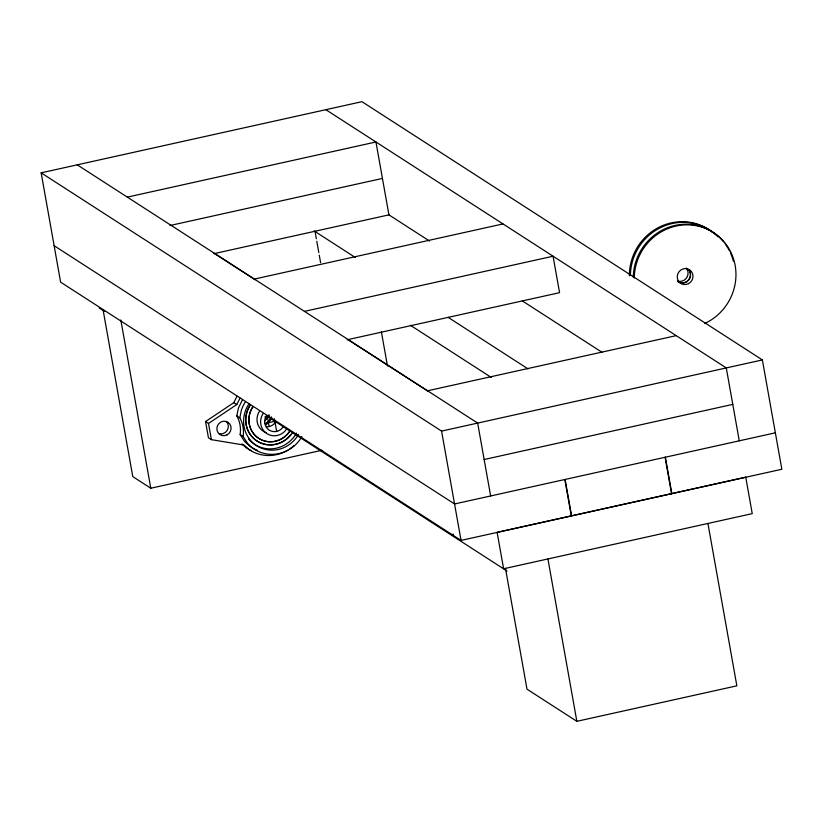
<?xml version="1.0" encoding="UTF-8"?>
<svg xmlns="http://www.w3.org/2000/svg" width="823" height="823" viewBox="0 0 823 823"><rect width="100%" height="100%" fill="white"/><g stroke="black" fill="none" stroke-linecap="round" stroke-linejoin="round"><path stroke-width="1.23" d="M250.912 447.023L244.421 441.272L240.141 434.585A29.875 28.651 -57.2 0 0 236.808 415.872L238.475 407.869L242.497 399.783M301.897 436.663A34.617 33.187 -57.2 0 1 247.425 443.206L243.145 436.519A29.875 28.651 -57.2 0 0 239.812 417.806L241.478 409.803A34.617 33.187 -57.2 0 1 245.501 401.717M287.834 450.15A37.765 36.202 -57.2 0 1 249.163 449.646L243.989 445.048L211.388 439.657L208.435 437.743L205.555 421.551L233.825 402.653L237.034 396.202M211.388 439.657L208.507 423.454L236.777 404.556L239.987 398.106M564.825 479.511L571.316 515.949L461.045 540.413L60.624 282.166L41.15 172.84L361.955 101.682L762.376 359.929L781.85 469.254L571.604 515.887L565.113 479.449M127.318 197.129L375.946 141.978L388.929 214.865L213.99 253.649M170.011 225.512L382.438 178.426M254.369 279.069L502.997 223.928M304.448 311.372L553.077 256.22L559.568 292.669L347.172 339.776M264.841 416.994L267.341 416.438L269.152 426.561M264.831 423.506L274.851 421.283M427.579 390.781L676.208 335.64M103.029 309.582L132.781 476.61L150.794 488.234L321.958 450.263M41.15 172.84L441.57 431.087L762.376 359.929M484.15 459.522L732.779 404.381M775.359 432.816L454.553 503.964L54.133 245.717M505.466 568.333L526.998 689.17L576.851 721.318L736.852 685.826L707.924 523.459M325.867 109.685L726.287 367.932L739.27 440.819M388.497 214.587L429.513 241.036M522.327 300.909L602.199 352.419M314.314 231.047L355.32 257.496M448.144 317.359L528.006 368.869M410.379 325.26L491.331 377.469M77.239 164.826L477.659 423.084L490.642 495.96M214.062 253.278L255.068 279.727M347.892 339.59L427.754 391.11M99.244 308.018L104.634 311.495M266.446 415.852L506.999 570.997M233.825 402.653L236.777 404.556M236.808 415.872L239.812 417.806M240.141 434.585L243.145 436.519M205.555 421.551L208.507 423.454M241.9 443.906L246.211 447.733A37.765 36.202 -57.2 0 0 251.406 450.593M665.365 457.207L671.856 493.656M665.077 457.269L671.568 493.718M547.923 558.951L576.851 721.318M441.57 431.087L461.045 540.413M453.092 533.973L453.535 536.483M381.388 331.854L387.479 366.019M315.003 231.242L316.341 238.783M316.793 241.293L318.799 252.599M319.252 255.12L320.589 262.66M274.398 418.753L276.651 431.406M120.816 319.941L150.794 488.234M226.675 421.777A7.345 7.037 -57.2 0 1 218.815 433.577M293.77 445.768A37.765 36.202 -57.2 0 1 289.902 448.813M289.747 431.303A23.075 22.128 -57.2 0 1 258.556 438.227A23.075 22.128 -57.2 0 1 252.949 406.737M289.655 431.242A23.075 22.128 -57.2 0 1 258.463 438.165A23.075 22.128 -57.2 0 1 252.846 406.665M296.517 433.114A30.379 29.134 -57.2 0 1 248.567 439.101M286.558 429.102A14.68 14.084 -57.2 0 1 266.714 433.505A14.68 14.084 -57.2 0 1 263.144 413.465M283.215 426.87A10.493 10.061 -57.2 0 1 269.039 430.007A10.493 10.061 -57.2 0 1 266.487 415.697M275.705 422.024A10.493 10.061 -57.2 0 1 266.487 426.787M266.415 432.785A14.68 14.084 -57.2 0 1 259.543 411.14M298.512 434.4A30.379 29.134 -57.2 0 1 257.177 446.025A30.379 29.134 -57.2 0 1 248.875 403.97M292.278 433.001A26.254 25.174 -57.2 0 1 256.797 440.871A26.254 25.174 -57.2 0 1 250.418 405.039M290.684 434.688A26.254 25.174 -57.2 0 1 270.067 444.801M268.967 444.77A26.254 25.174 -57.2 0 1 250.171 404.885M257.548 450.407A34.617 33.187 -57.2 0 1 251.951 447.691M270.469 418.928A26.254 25.174 -57.2 0 1 265.983 424.102A26.254 25.174 -57.2 0 0 271.549 416.911M269.07 415.101A23.075 22.128 -57.2 0 1 264.769 420.903M268.915 415.008A23.075 22.128 -57.2 0 1 265.448 419.936M271.785 417.909A27.272 26.151 -57.2 0 1 265.695 425.162M629.389 275.828A52.343 50.193 -57.2 0 1 658.153 227.704A52.343 50.193 -57.2 0 1 712.234 232.014M686.238 268.01A8.107 7.767 -57.2 0 1 677.555 281.044M630.397 275.242A52.343 50.193 -57.2 0 1 662.494 226.737A52.343 50.193 -57.2 0 1 717.718 236.654M688.738 269.625A8.107 7.767 -57.2 0 1 678.234 281.764M634.286 278.03A52.343 50.193 -57.2 0 1 678.78 225.533A52.343 50.193 -57.2 0 1 734.25 261.364A52.343 50.193 -57.2 0 1 704.694 323.511M633.288 277.382A52.343 50.193 -57.2 0 1 667.391 227.765A52.343 50.193 -57.2 0 1 723.623 241.859M725.104 243.752A52.343 50.193 -57.2 0 1 729.528 250.922M730.557 253.093A52.343 50.193 -57.2 0 1 733.355 261.128M688.635 269.553A8.107 7.767 -57.2 0 1 678.131 281.703M745.751 477.196L497.123 532.337L503.614 568.775L752.243 513.634L745.751 477.196M227.014 434.883A7.345 7.037 -57.2 0 0 228.053 422.333A7.345 7.037 -57.2 0 0 216.881 428.114A7.345 7.037 -57.2 0 0 227.014 434.883M688.47 283.678A8.107 7.767 -57.2 0 0 689.612 269.821A8.107 7.767 -57.2 0 0 677.278 276.199A8.107 7.767 -57.2 0 0 688.47 283.678"/></g></svg>
